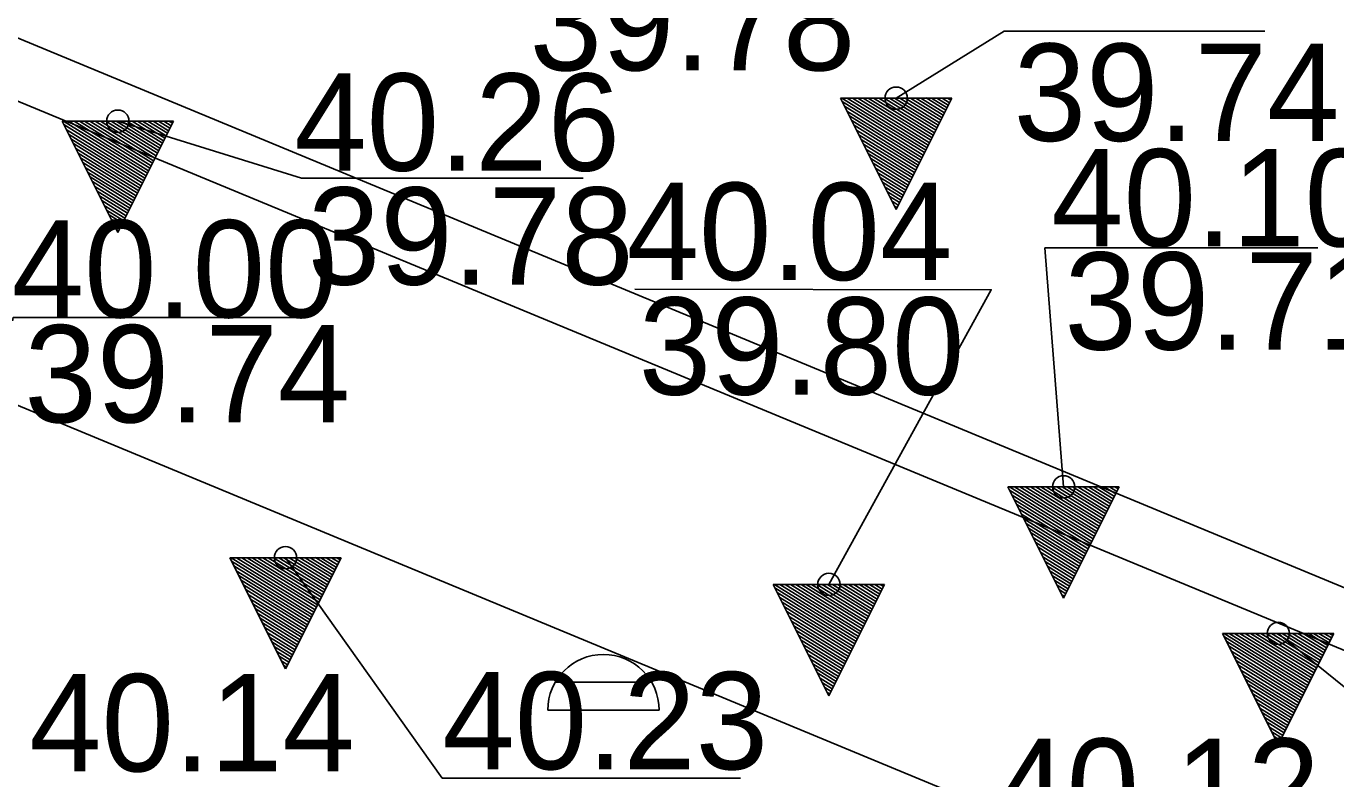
# Model space of a CAD drawing. Extents: x 642909.5 to 642985.5, y 6455634 to 6455689.4.
# Drawn here: x 642935.373 to 642940.082, y 6455665.779 to 6455668.486 of the extents above; entities that cross this region are included whole.
import ezdxf

# ---------------------------------------------------------------- set-up
doc = ezdxf.new("R2010")
doc.units = 0
for name, color, linetype in [('ABIJOONIS', 7, 'Continuous'), ('AED', 7, 'Continuous'), ('KORGUS', 7, 'Continuous'), ('RAJATIS', 7, 'Continuous'), ('SKKAEV', 7, 'Continuous'), ('TEE', 7, 'Continuous'), ('VEEKOGU', 7, 'Continuous')]:
    doc.layers.add(name, color=color, linetype=linetype)

msp = doc.modelspace()

# ---------------------------------------------------------------- linework, layer by layer
at = {"layer": 'ABIJOONIS'}
for points in [[(642939.8265, 6455668.4675), (642938.8895, 6455668.4675), (642938.501, 6455668.227)], [(642937.3754, 6455667.9387), (642936.3623, 6455667.9387), (642935.702, 6455668.144)], [(642940.0177, 6455667.6882), (642939.0361, 6455667.6882), (642939.103, 6455666.829)], [(642937.561, 6455667.5398), (642938.8431, 6455667.5379), (642938.259, 6455666.478)], [(642936.3642, 6455667.4377), (642935.3251, 6455667.4377), (642935.161, 6455666.503)], [(642937.9414, 6455665.7808), (642936.8689, 6455665.7808), (642936.305, 6455666.574)], [(642941.8365, 6455665.5441), (642940.8123, 6455665.5441), (642939.875, 6455666.302)]]:
    msp.add_lwpolyline(points, dxfattribs=at)
at = {"layer": 'AED'}
msp.add_line((642951.9699, 6455661.3334), (642923.6188, 6455673.0676), dxfattribs=at)
at = {"layer": 'KORGUS'}
for centre in [(642938.501, 6455668.227), (642935.702, 6455668.144), (642939.103, 6455666.829), (642936.305, 6455666.574), (642938.259, 6455666.478), (642939.875, 6455666.302)]:
    msp.add_circle(centre, 0.04, dxfattribs=at)
at = {"layer": 'RAJATIS'}
msp.add_lwpolyline([(642951.8474, 6455661.6017), (642923.9206, 6455673.1785), (642920.2909, 6455664.4503), (642934.3446, 6455658.629), (642948.2482, 6455652.9415), (642951.8474, 6455661.6017)], dxfattribs=at)
at = {"layer": 'SKKAEV'}
for p, q in [((642937.2751, 6455666.1262), (642937.6215, 6455666.1262)), ((642937.2483, 6455666.0262), (642937.6483, 6455666.0262))]:
    msp.add_line(p, q, dxfattribs=at)
msp.add_arc((642937.4483, 6455666.0262), 0.2, 0, 180, dxfattribs=at)
at = {"layer": 'TEE'}
msp.add_lwpolyline([(642923.4605, 6455672.0723), (642925.7437, 6455671.1017), (642939.5276, 6455665.3871), (642951.3926, 6455660.5073)], dxfattribs=at)
at = {"layer": 'VEEKOGU'}
for p, q in [((642938.3007, 6455668.2271), (642938.7011, 6455668.2271)), ((642938.501, 6455667.8269), (642938.3007, 6455668.2271)), ((642938.3059, 6455668.2271), (642938.6075, 6455668.0398)), ((642938.3249, 6455668.2271), (642938.6119, 6455668.0488)), ((642938.3438, 6455668.2271), (642938.6164, 6455668.0578)), ((642938.3628, 6455668.2271), (642938.6209, 6455668.0668)), ((642938.3817, 6455668.2271), (642938.6254, 6455668.0758)), ((642938.4007, 6455668.2271), (642938.6299, 6455668.0848)), ((642938.4196, 6455668.2271), (642938.6344, 6455668.0937)), ((642938.4386, 6455668.2271), (642938.6389, 6455668.1027)), ((642938.4576, 6455668.2271), (642938.6434, 6455668.1117)), ((642938.4765, 6455668.2271), (642938.6479, 6455668.1207)), ((642938.4955, 6455668.2271), (642938.6524, 6455668.1297)), ((642938.7011, 6455668.2271), (642938.501, 6455667.8269)), ((642938.5144, 6455668.2271), (642938.6569, 6455668.1386)), ((642938.5334, 6455668.2271), (642938.6613, 6455668.1476)), ((642938.5523, 6455668.2271), (642938.6658, 6455668.1566)), ((642938.5713, 6455668.2271), (642938.6703, 6455668.1656)), ((642938.5902, 6455668.2271), (642938.6748, 6455668.1746)), ((642938.6085, 6455668.2275), (642938.6793, 6455668.1836)), ((642938.6282, 6455668.2271), (642938.6838, 6455668.1925)), ((642938.6471, 6455668.2271), (642938.6883, 6455668.2015)), ((642938.6661, 6455668.2271), (642938.6928, 6455668.2105)), ((642938.685, 6455668.2271), (642938.6973, 6455668.2195)), ((642938.307, 6455668.2147), (642938.603, 6455668.0309)), ((642938.3155, 6455668.1976), (642938.5985, 6455668.0219)), ((642938.3241, 6455668.1805), (642938.594, 6455668.0129)), ((642935.5017, 6455668.1441), (642935.9021, 6455668.1441)), ((642935.702, 6455667.7439), (642935.5017, 6455668.1441)), ((642935.5069, 6455668.1441), (642935.8085, 6455667.9568)), ((642935.508, 6455668.1317), (642935.804, 6455667.9479)), ((642935.5259, 6455668.1441), (642935.8129, 6455667.9658)), ((642935.5448, 6455668.1441), (642935.8174, 6455667.9748)), ((642935.5638, 6455668.1441), (642935.8219, 6455667.9838)), ((642935.5827, 6455668.1441), (642935.8264, 6455667.9928)), ((642935.6017, 6455668.1441), (642935.8309, 6455668.0018)), ((642935.6206, 6455668.1441), (642935.8354, 6455668.0107)), ((642935.6396, 6455668.1441), (642935.8399, 6455668.0197)), ((642935.6586, 6455668.1441), (642935.8444, 6455668.0287)), ((642935.6775, 6455668.1441), (642935.8489, 6455668.0377)), ((642935.6965, 6455668.1441), (642935.8534, 6455668.0467)), ((642935.9021, 6455668.1441), (642935.702, 6455667.7439)), ((642935.7154, 6455668.1441), (642935.8579, 6455668.0556)), ((642935.7344, 6455668.1441), (642935.8623, 6455668.0646)), ((642935.7533, 6455668.1441), (642935.8668, 6455668.0736)), ((642935.7723, 6455668.1441), (642935.8713, 6455668.0826)), ((642935.7912, 6455668.1441), (642935.8758, 6455668.0916)), ((642935.8095, 6455668.1445), (642935.8803, 6455668.1006)), ((642935.8292, 6455668.1441), (642935.8848, 6455668.1095)), ((642935.8481, 6455668.1441), (642935.8893, 6455668.1185)), ((642935.8671, 6455668.1441), (642935.8938, 6455668.1275)), ((642935.886, 6455668.1441), (642935.8983, 6455668.1365)), ((642938.3326, 6455668.1634), (642938.5895, 6455668.0039)), ((642938.3412, 6455668.1464), (642938.585, 6455667.9949)), ((642938.3497, 6455668.1293), (642938.5805, 6455667.986)), ((642935.5165, 6455668.1146), (642935.7995, 6455667.9389)), ((642935.5251, 6455668.0975), (642935.795, 6455667.9299)), ((642935.5336, 6455668.0804), (642935.7905, 6455667.9209)), ((642938.3582, 6455668.1122), (642938.576, 6455667.977)), ((642938.3668, 6455668.0951), (642938.5715, 6455667.968)), ((642938.3753, 6455668.078), (642938.567, 6455667.959)), ((642935.5422, 6455668.0634), (642935.786, 6455667.9119)), ((642935.5507, 6455668.0463), (642935.7815, 6455667.903)), ((642935.5592, 6455668.0292), (642935.777, 6455667.894)), ((642938.3839, 6455668.061), (642938.5625, 6455667.95)), ((642938.3924, 6455668.0439), (642938.558, 6455667.941)), ((642935.5678, 6455668.0121), (642935.7725, 6455667.885)), ((642935.5763, 6455667.995), (642935.768, 6455667.876)), ((642938.401, 6455668.0268), (642938.5536, 6455667.9321)), ((642938.4095, 6455668.0097), (642938.5491, 6455667.9231)), ((642938.4181, 6455667.9926), (642938.5446, 6455667.9141)), ((642935.5849, 6455667.978), (642935.7635, 6455667.867)), ((642935.5934, 6455667.9609), (642935.759, 6455667.858)), ((642935.602, 6455667.9438), (642935.7546, 6455667.8491)), ((642938.4266, 6455667.9756), (642938.5401, 6455667.9051)), ((642938.4352, 6455667.9585), (642938.5356, 6455667.8961)), ((642938.4437, 6455667.9414), (642938.5311, 6455667.8871)), ((642935.6105, 6455667.9267), (642935.7501, 6455667.8401)), ((642935.6191, 6455667.9096), (642935.7456, 6455667.8311)), ((642935.6276, 6455667.8926), (642935.7411, 6455667.8221)), ((642938.4523, 6455667.9243), (642938.5266, 6455667.8782)), ((642938.4608, 6455667.9073), (642938.5221, 6455667.8692)), ((642938.4694, 6455667.8902), (642938.5176, 6455667.8602)), ((642935.6362, 6455667.8755), (642935.7366, 6455667.8131)), ((642935.6447, 6455667.8584), (642935.7321, 6455667.8041)), ((642935.6533, 6455667.8413), (642935.7276, 6455667.7952)), ((642938.4779, 6455667.8731), (642938.5131, 6455667.8512)), ((642938.4865, 6455667.856), (642938.5086, 6455667.8422)), ((642938.495, 6455667.8389), (642938.5042, 6455667.8333)), ((642935.6618, 6455667.8243), (642935.7231, 6455667.7862)), ((642935.6704, 6455667.8072), (642935.7186, 6455667.7772)), ((642935.6789, 6455667.7901), (642935.7141, 6455667.7682)), ((642935.6875, 6455667.773), (642935.7096, 6455667.7592)), ((642935.696, 6455667.7559), (642935.7052, 6455667.7503)), ((642938.9027, 6455666.8291), (642939.3031, 6455666.8291)), ((642939.103, 6455666.4289), (642938.9027, 6455666.8291)), ((642938.9079, 6455666.8291), (642939.2095, 6455666.6418)), ((642938.909, 6455666.8167), (642939.205, 6455666.6329)), ((642938.9269, 6455666.8291), (642939.2139, 6455666.6508)), ((642938.9458, 6455666.8291), (642939.2184, 6455666.6598)), ((642938.9648, 6455666.8291), (642939.2229, 6455666.6688)), ((642938.9837, 6455666.8291), (642939.2274, 6455666.6778)), ((642939.0027, 6455666.8291), (642939.2319, 6455666.6868)), ((642939.0216, 6455666.8291), (642939.2364, 6455666.6957)), ((642939.0406, 6455666.8291), (642939.2409, 6455666.7047)), ((642939.0596, 6455666.8291), (642939.2454, 6455666.7137)), ((642939.0785, 6455666.8291), (642939.2499, 6455666.7227)), ((642939.0975, 6455666.8291), (642939.2544, 6455666.7317)), ((642939.3031, 6455666.8291), (642939.103, 6455666.4289)), ((642939.1164, 6455666.8291), (642939.2589, 6455666.7406)), ((642939.1354, 6455666.8291), (642939.2633, 6455666.7496)), ((642939.1543, 6455666.8291), (642939.2678, 6455666.7586)), ((642939.1733, 6455666.8291), (642939.2723, 6455666.7676)), ((642939.1922, 6455666.8291), (642939.2768, 6455666.7766)), ((642939.2105, 6455666.8295), (642939.2813, 6455666.7856)), ((642939.2302, 6455666.8291), (642939.2858, 6455666.7945)), ((642939.2491, 6455666.8291), (642939.2903, 6455666.8035)), ((642939.2681, 6455666.8291), (642939.2948, 6455666.8125)), ((642939.287, 6455666.8291), (642939.2993, 6455666.8215)), ((642938.9175, 6455666.7996), (642939.2005, 6455666.6239)), ((642938.9261, 6455666.7825), (642939.196, 6455666.6149)), ((642938.9346, 6455666.7654), (642939.1915, 6455666.6059)), ((642938.9432, 6455666.7484), (642939.187, 6455666.5969)), ((642938.9517, 6455666.7313), (642939.1825, 6455666.588)), ((642938.9602, 6455666.7142), (642939.178, 6455666.579)), ((642938.9688, 6455666.6971), (642939.1735, 6455666.57)), ((642938.9773, 6455666.68), (642939.169, 6455666.561)), ((642938.9859, 6455666.663), (642939.1645, 6455666.552)), ((642938.9944, 6455666.6459), (642939.16, 6455666.543)), ((642939.003, 6455666.6288), (642939.1556, 6455666.5341)), ((642936.1047, 6455666.5741), (642936.5051, 6455666.5741)), ((642936.305, 6455666.1739), (642936.1047, 6455666.5741)), ((642936.1099, 6455666.5741), (642936.4115, 6455666.3868)), ((642936.1289, 6455666.5741), (642936.4159, 6455666.3958)), ((642936.1478, 6455666.5741), (642936.4204, 6455666.4048)), ((642936.1668, 6455666.5741), (642936.4249, 6455666.4138)), ((642936.1857, 6455666.5741), (642936.4294, 6455666.4228)), ((642936.2047, 6455666.5741), (642936.4339, 6455666.4318)), ((642936.2236, 6455666.5741), (642936.4384, 6455666.4407)), ((642936.2426, 6455666.5741), (642936.4429, 6455666.4497)), ((642936.2616, 6455666.5741), (642936.4474, 6455666.4587)), ((642936.2805, 6455666.5741), (642936.4519, 6455666.4677)), ((642936.2995, 6455666.5741), (642936.4564, 6455666.4767)), ((642936.5051, 6455666.5741), (642936.305, 6455666.1739)), ((642936.3184, 6455666.5741), (642936.4609, 6455666.4856)), ((642936.3374, 6455666.5741), (642936.4653, 6455666.4946)), ((642936.3563, 6455666.5741), (642936.4698, 6455666.5036)), ((642936.3753, 6455666.5741), (642936.4743, 6455666.5126)), ((642936.3942, 6455666.5741), (642936.4788, 6455666.5216)), ((642936.4125, 6455666.5745), (642936.4833, 6455666.5306)), ((642936.4322, 6455666.5741), (642936.4878, 6455666.5395)), ((642936.4511, 6455666.5741), (642936.4923, 6455666.5485)), ((642936.4701, 6455666.5741), (642936.4968, 6455666.5575)), ((642936.489, 6455666.5741), (642936.5013, 6455666.5665)), ((642939.0115, 6455666.6117), (642939.1511, 6455666.5251)), ((642939.0201, 6455666.5946), (642939.1466, 6455666.5161)), ((642939.0286, 6455666.5776), (642939.1421, 6455666.5071)), ((642936.111, 6455666.5617), (642936.407, 6455666.3779)), ((642936.1195, 6455666.5446), (642936.4025, 6455666.3689)), ((642936.1281, 6455666.5275), (642936.398, 6455666.3599)), ((642939.0372, 6455666.5605), (642939.1376, 6455666.4981)), ((642939.0457, 6455666.5434), (642939.1331, 6455666.4891)), ((642939.0543, 6455666.5263), (642939.1286, 6455666.4802)), ((642936.1366, 6455666.5104), (642936.3935, 6455666.3509)), ((642936.1452, 6455666.4934), (642936.389, 6455666.3419)), ((642936.1537, 6455666.4763), (642936.3845, 6455666.333)), ((642938.0587, 6455666.4781), (642938.4591, 6455666.4781)), ((642938.259, 6455666.0779), (642938.0587, 6455666.4781)), ((642938.0639, 6455666.4781), (642938.3655, 6455666.2908)), ((642938.0829, 6455666.4781), (642938.3699, 6455666.2998)), ((642938.1018, 6455666.4781), (642938.3744, 6455666.3088)), ((642938.1208, 6455666.4781), (642938.3789, 6455666.3178)), ((642938.1397, 6455666.4781), (642938.3834, 6455666.3268)), ((642938.1587, 6455666.4781), (642938.3879, 6455666.3358)), ((642938.1776, 6455666.4781), (642938.3924, 6455666.3447)), ((642938.1966, 6455666.4781), (642938.3969, 6455666.3537)), ((642938.2156, 6455666.4781), (642938.4014, 6455666.3627)), ((642938.2345, 6455666.4781), (642938.4059, 6455666.3717)), ((642938.2535, 6455666.4781), (642938.4104, 6455666.3807)), ((642938.4591, 6455666.4781), (642938.259, 6455666.0779)), ((642938.2724, 6455666.4781), (642938.4149, 6455666.3896)), ((642938.2914, 6455666.4781), (642938.4193, 6455666.3986)), ((642938.3103, 6455666.4781), (642938.4238, 6455666.4076)), ((642938.3293, 6455666.4781), (642938.4283, 6455666.4166)), ((642938.3482, 6455666.4781), (642938.4328, 6455666.4256)), ((642938.3665, 6455666.4785), (642938.4373, 6455666.4346)), ((642938.3862, 6455666.4781), (642938.4418, 6455666.4435)), ((642938.4051, 6455666.4781), (642938.4463, 6455666.4525)), ((642938.4241, 6455666.4781), (642938.4508, 6455666.4615)), ((642938.443, 6455666.4781), (642938.4553, 6455666.4705)), ((642939.0628, 6455666.5093), (642939.1241, 6455666.4712)), ((642939.0714, 6455666.4922), (642939.1196, 6455666.4622)), ((642939.0799, 6455666.4751), (642939.1151, 6455666.4532)), ((642936.1622, 6455666.4592), (642936.38, 6455666.324)), ((642936.1708, 6455666.4421), (642936.3755, 6455666.315)), ((642938.065, 6455666.4657), (642938.361, 6455666.2819)), ((642938.0735, 6455666.4486), (642938.3565, 6455666.2729)), ((642938.0821, 6455666.4315), (642938.352, 6455666.2639)), ((642939.0885, 6455666.458), (642939.1106, 6455666.4442)), ((642939.097, 6455666.4409), (642939.1062, 6455666.4353)), ((642936.1793, 6455666.425), (642936.371, 6455666.306)), ((642936.1879, 6455666.408), (642936.3665, 6455666.297)), ((642936.1964, 6455666.3909), (642936.362, 6455666.288)), ((642938.0906, 6455666.4144), (642938.3475, 6455666.2549)), ((642938.0992, 6455666.3974), (642938.343, 6455666.2459)), ((642938.1077, 6455666.3803), (642938.3385, 6455666.237)), ((642936.205, 6455666.3738), (642936.3576, 6455666.2791)), ((642936.2135, 6455666.3567), (642936.3531, 6455666.2701)), ((642936.2221, 6455666.3396), (642936.3486, 6455666.2611)), ((642938.1162, 6455666.3632), (642938.334, 6455666.228)), ((642938.1248, 6455666.3461), (642938.3295, 6455666.219)), ((642936.2306, 6455666.3226), (642936.3441, 6455666.2521)), ((642936.2392, 6455666.3055), (642936.3396, 6455666.2431)), ((642936.2477, 6455666.2884), (642936.3351, 6455666.2341)), ((642938.1333, 6455666.329), (642938.325, 6455666.21)), ((642938.1419, 6455666.312), (642938.3205, 6455666.201)), ((642938.1504, 6455666.2949), (642938.316, 6455666.192)), ((642939.6747, 6455666.3021), (642940.0751, 6455666.3021)), ((642939.875, 6455665.9019), (642939.6747, 6455666.3021)), ((642939.6799, 6455666.3021), (642939.9815, 6455666.1148)), ((642939.681, 6455666.2897), (642939.977, 6455666.1059)), ((642939.6989, 6455666.3021), (642939.9859, 6455666.1238)), ((642939.7178, 6455666.3021), (642939.9904, 6455666.1328)), ((642939.7368, 6455666.3021), (642939.9949, 6455666.1418)), ((642939.7557, 6455666.3021), (642939.9994, 6455666.1508)), ((642939.7747, 6455666.3021), (642940.0039, 6455666.1598)), ((642939.7936, 6455666.3021), (642940.0084, 6455666.1687)), ((642939.8126, 6455666.3021), (642940.0129, 6455666.1777)), ((642939.8316, 6455666.3021), (642940.0174, 6455666.1867)), ((642939.8505, 6455666.3021), (642940.0219, 6455666.1957)), ((642939.8695, 6455666.3021), (642940.0264, 6455666.2047)), ((642940.0751, 6455666.3021), (642939.875, 6455665.9019)), ((642939.8884, 6455666.3021), (642940.0309, 6455666.2136)), ((642939.9074, 6455666.3021), (642940.0353, 6455666.2226)), ((642939.9263, 6455666.3021), (642940.0398, 6455666.2316)), ((642939.9453, 6455666.3021), (642940.0443, 6455666.2406)), ((642939.9642, 6455666.3021), (642940.0488, 6455666.2496)), ((642939.9825, 6455666.3025), (642940.0533, 6455666.2586)), ((642940.0022, 6455666.3021), (642940.0578, 6455666.2675)), ((642940.0211, 6455666.3021), (642940.0623, 6455666.2765)), ((642940.0401, 6455666.3021), (642940.0668, 6455666.2855)), ((642940.059, 6455666.3021), (642940.0713, 6455666.2945)), ((642936.2563, 6455666.2713), (642936.3306, 6455666.2252)), ((642936.2648, 6455666.2543), (642936.3261, 6455666.2162)), ((642938.159, 6455666.2778), (642938.3116, 6455666.1831)), ((642938.1675, 6455666.2607), (642938.3071, 6455666.1741)), ((642938.1761, 6455666.2436), (642938.3026, 6455666.1651)), ((642939.6895, 6455666.2726), (642939.9725, 6455666.0969)), ((642939.6981, 6455666.2555), (642939.968, 6455666.0879)), ((642939.7066, 6455666.2384), (642939.9635, 6455666.0789)), ((642936.2734, 6455666.2372), (642936.3216, 6455666.2072)), ((642936.2819, 6455666.2201), (642936.3171, 6455666.1982)), ((642936.2905, 6455666.203), (642936.3126, 6455666.1892)), ((642938.1846, 6455666.2266), (642938.2981, 6455666.1561)), ((642938.1932, 6455666.2095), (642938.2936, 6455666.1471)), ((642938.2017, 6455666.1924), (642938.2891, 6455666.1381)), ((642939.7152, 6455666.2214), (642939.959, 6455666.0699)), ((642939.7237, 6455666.2043), (642939.9545, 6455666.061)), ((642936.299, 6455666.1859), (642936.3082, 6455666.1803)), ((642938.2103, 6455666.1753), (642938.2846, 6455666.1292)), ((642938.2188, 6455666.1583), (642938.2801, 6455666.1202)), ((642939.7322, 6455666.1872), (642939.95, 6455666.052)), ((642939.7408, 6455666.1701), (642939.9455, 6455666.043)), ((642939.7493, 6455666.153), (642939.941, 6455666.034)), ((642938.2274, 6455666.1412), (642938.2756, 6455666.1112)), ((642938.2359, 6455666.1241), (642938.2711, 6455666.1022)), ((642938.2445, 6455666.107), (642938.2666, 6455666.0932)), ((642939.7579, 6455666.136), (642939.9365, 6455666.025)), ((642939.7664, 6455666.1189), (642939.932, 6455666.016)), ((642939.775, 6455666.1018), (642939.9276, 6455666.0071)), ((642938.253, 6455666.0899), (642938.2622, 6455666.0843)), ((642939.7835, 6455666.0847), (642939.9231, 6455665.9981)), ((642939.7921, 6455666.0676), (642939.9186, 6455665.9891)), ((642939.8006, 6455666.0506), (642939.9141, 6455665.9801)), ((642939.8092, 6455666.0335), (642939.9096, 6455665.9711)), ((642939.8177, 6455666.0164), (642939.9051, 6455665.9621)), ((642939.8263, 6455665.9993), (642939.9006, 6455665.9532)), ((642939.8348, 6455665.9823), (642939.8961, 6455665.9442)), ((642939.8434, 6455665.9652), (642939.8916, 6455665.9352)), ((642939.8519, 6455665.9481), (642939.8871, 6455665.9262)), ((642939.8605, 6455665.931), (642939.8826, 6455665.9172)), ((642939.869, 6455665.9139), (642939.8782, 6455665.9083))]:
    msp.add_line(p, q, dxfattribs=at)

# ---------------------------------------------------------------- texts
at = {"layer": 'KORGUS'}
for s, p in [('39.78', (642937.1828, 6455668.3268)), ('39.74', (642938.9235, 6455668.0732)), ('40.26', (642936.3366, 6455667.9658)), ('40.10', (642939.0585, 6455667.6936)), ('39.78', (642936.3854, 6455667.5561)), ('40.04', (642937.5316, 6455667.5727)), ('40.00', (642935.3206, 6455667.4381)), ('39.71', (642939.1061, 6455667.3224)), ('39.80', (642937.5752, 6455667.1604)), ('39.74', (642935.3661, 6455667.0607)), ('40.14', (642935.3833, 6455665.8056)), ('40.23', (642936.8691, 6455665.8132)), ('40.12', (642938.8536, 6455665.5738))]:
    msp.add_text(s, height=0.35, dxfattribs=at).set_placement(p)

doc.saveas('drawing.dxf')
